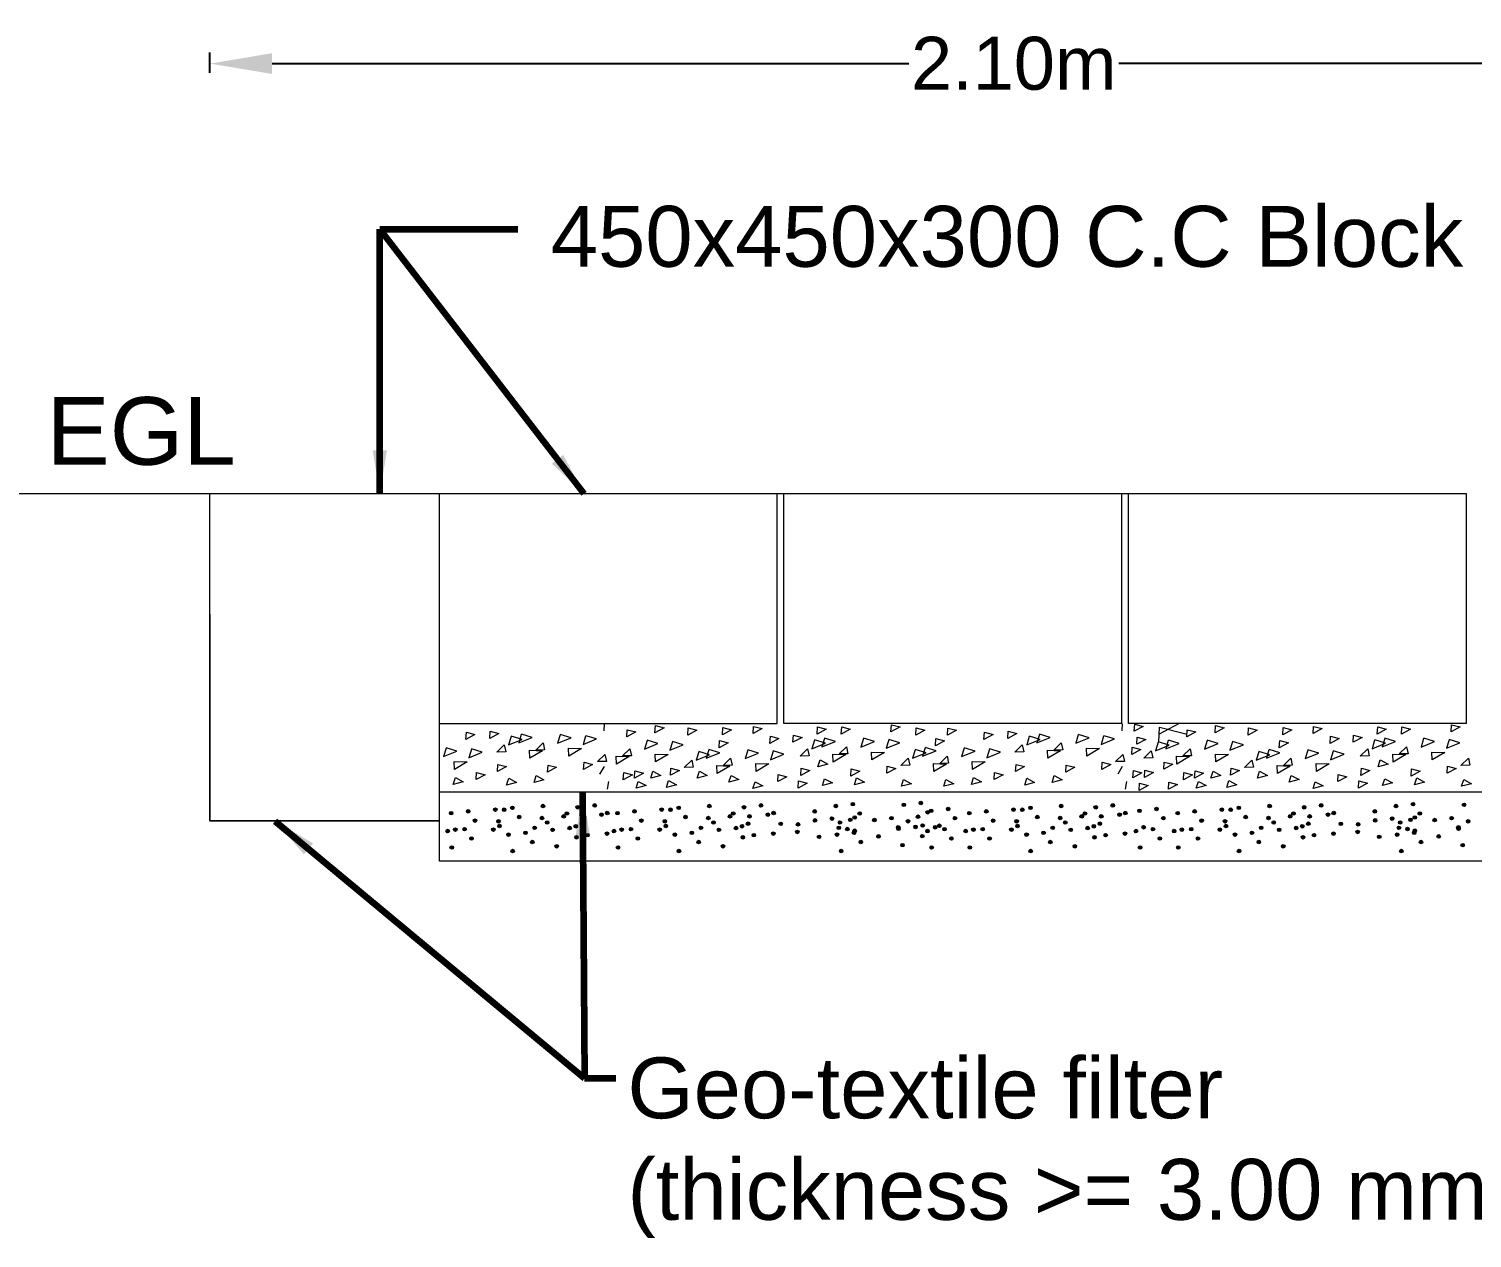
# Model space of a CAD drawing. Header units: inches. Extents: x -885 to 26362, y -28010 to 990.
# Drawn here: x 4383.55 to 4406.72, y -14508.24 to -14488.82 of the extents above; entities that cross this region are included whole.
import ezdxf

# ---------------------------------------------------------------- set-up
doc = ezdxf.new("R2010")
doc.units = ezdxf.units.IN
doc.header["$MEASUREMENT"] = 0
doc.header["$PDMODE"] = 3
doc.layers.add('LINE', color=7, linetype='Continuous')
doc.styles.get("Standard").update_dxf_attribs({"font": 'arial.ttf'})
doc.dimstyles.get("Standard").update_dxf_attribs({"dimtxt": 0.18, "dimasz": 0.18, "dimexe": 0.18, "dimexo": 0.0625, "dimgap": 0.09, "dimtad": 0, "dimtih": 1, "dimtoh": 1, "dimdec": 4, "dimzin": 0, "dimdsep": 46, "dimtxsty": 'Standard', "dimcen": 0.09, "dimadec": 0, "dimazin": 0, "dimtfac": 1, "dimtdec": 4, "dimtofl": 0, "dimtmove": 0, "dimatfit": 3, "dimfxl": 1, "dimtolj": 1, "dimtzin": 0, "dimarcsym": 0})

# ---------------------------------------------------------------- blocks, each defined once
blk = doc.blocks.new('*D19')
at = {"color": 0, "lineweight": -2, "ltscale": 0.5, "transparency": 16777216}
for p, q in [((4386.453, -14489.532), (4386.453, -14489.202)), ((4412.266, -14489.532), (4412.266, -14489.202)), ((4387.453, -14489.382), (4397.675, -14489.382)), ((4411.266, -14489.382), (4401.044, -14489.382))]:
    blk.add_line(p, q, dxfattribs=at)
at = {"color": 0, "linetype": 'Continuous', "ltscale": 0.5, "transparency": 16777216}
for points in [[(4387.453, -14489.215), (4387.453, -14489.548), (4386.453, -14489.382)], [(4411.266, -14489.215), (4411.266, -14489.548), (4412.266, -14489.382)]]:
    blk.add_solid(points, dxfattribs=at)
at = {"layer": 'Defpoints', "color": 0, "linetype": 'Continuous', "ltscale": 0.5, "transparency": 16777216}
for p in [(4412.266, -14489.382), (4386.453, -14496.289), (4412.266, -14496.289)]:
    blk.add_point(p, dxfattribs=at)
at = {"color": 0, "linetype": 'Continuous', "lineweight": 20, "ltscale": 0.5, "transparency": 16777216, "insert": (4399.359, -14489.382), "char_height": 0.85, "attachment_point": 5}
blk.add_mtext('\\A1;2.10m', dxfattribs=at)

msp = doc.modelspace()

# ---------------------------------------------------------------- hatches: boundary and pattern name
at = {"layer": 'LINE', "lineweight": 20, "ltscale": 0.5}
for points in [[(4390.356193, -14501.417605, -1), (4390.299276, -14501.417605, -1)], [(4390.629131, -14501.387842, -1), (4390.572214, -14501.387842, -1)], [(4391.064757, -14501.360255, -1), (4391.00784, -14501.360255, -1)], [(4391.204419, -14501.351467, -1), (4391.151595, -14501.372659, -1)], [(4391.337694, -14501.330493, -1), (4391.280777, -14501.330493, -1)], [(4391.830772, -14501.302906, -1), (4391.773855, -14501.302906, -1)], [(4392.213449, -14501.421453, -1), (4392.156532, -14501.421453, -1)], [(4392.386133, -14501.322023, -1), (4392.329216, -14501.322023, -1)], [(4392.65907, -14501.29226, -1), (4392.602154, -14501.29226, -1)], [(4392.76881, -14501.44057, -1), (4392.711893, -14501.44057, -1)], [(4392.861042, -14501.415159, -1), (4392.804125, -14501.415159, -1)], [(4393.026305, -14501.417605, -1), (4392.969388, -14501.417605, -1)], [(4393.299243, -14501.387842, -1), (4393.242326, -14501.387842, -1)], [(4393.734868, -14501.360255, -1), (4393.677951, -14501.360255, -1)], [(4393.874531, -14501.351467, -1), (4393.821706, -14501.372659, -1)], [(4394.007806, -14501.330493, -1), (4393.950889, -14501.330493, -1)], [(4394.500884, -14501.302906, -1), (4394.443967, -14501.302906, -1)], [(4394.883561, -14501.421453, -1), (4394.826644, -14501.421453, -1)], [(4395.056245, -14501.322023, -1), (4394.999328, -14501.322023, -1)], [(4395.329182, -14501.29226, -1), (4395.272265, -14501.29226, -1)], [(4395.438922, -14501.44057, -1), (4395.382005, -14501.44057, -1)], [(4395.531153, -14501.415159, -1), (4395.474237, -14501.415159, -1)], [(4396.190938, -14501.38882, -1), (4396.134021, -14501.38882, -1)], [(4396.530825, -14501.302906, -1), (4396.473908, -14501.302906, -1)], [(4396.803762, -14501.273143, -1), (4396.746845, -14501.273143, -1)], [(4396.913502, -14501.421453, -1), (4396.856585, -14501.421453, -1)], [(4397.622396, -14501.283789, -1), (4397.565479, -14501.283789, -1)], [(4397.895333, -14501.254027, -1), (4397.838416, -14501.254027, -1)], [(4398.005073, -14501.402337, -1), (4397.948156, -14501.402337, -1)], [(4398.06069, -14501.379372, -1), (4398.003773, -14501.379372, -1)], [(4398.333627, -14501.349609, -1), (4398.27671, -14501.349609, -1)], [(4398.673502, -14501.417605, -1), (4398.616585, -14501.417605, -1)], [(4398.946439, -14501.387842, -1), (4398.889522, -14501.387842, -1)], [(4399.382065, -14501.360255, -1), (4399.325148, -14501.360255, -1)], [(4399.521728, -14501.351467, -1), (4399.468903, -14501.372659, -1)], [(4399.655002, -14501.330493, -1), (4399.598086, -14501.330493, -1)], [(4400.148081, -14501.302906, -1), (4400.091164, -14501.302906, -1)], [(4400.530758, -14501.421453, -1), (4400.473841, -14501.421453, -1)], [(4400.703441, -14501.322023, -1), (4400.646524, -14501.322023, -1)], [(4400.976379, -14501.29226, -1), (4400.919462, -14501.29226, -1)], [(4401.086118, -14501.44057, -1), (4401.029201, -14501.44057, -1)], [(4401.17835, -14501.415159, -1), (4401.121433, -14501.415159, -1)], [(4401.406713, -14501.379372, -1), (4401.349796, -14501.379372, -1)], [(4401.679651, -14501.349609, -1), (4401.622734, -14501.349609, -1)], [(4402.019525, -14501.417605, -1), (4401.962608, -14501.417605, -1)], [(4402.292463, -14501.387842, -1), (4402.235546, -14501.387842, -1)], [(4402.728088, -14501.360255, -1), (4402.671172, -14501.360255, -1)], [(4402.867751, -14501.351467, -1), (4402.814926, -14501.372659, -1)], [(4403.001026, -14501.330493, -1), (4402.944109, -14501.330493, -1)], [(4403.494104, -14501.302906, -1), (4403.437187, -14501.302906, -1)], [(4403.876781, -14501.421453, -1), (4403.819864, -14501.421453, -1)], [(4404.049465, -14501.322023, -1), (4403.992548, -14501.322023, -1)], [(4404.322402, -14501.29226, -1), (4404.265485, -14501.29226, -1)], [(4404.432142, -14501.44057, -1), (4404.375225, -14501.44057, -1)], [(4404.524374, -14501.415159, -1), (4404.467457, -14501.415159, -1)], [(4405.184159, -14501.38882, -1), (4405.127242, -14501.38882, -1)], [(4405.524045, -14501.302906, -1), (4405.467128, -14501.302906, -1)], [(4405.796983, -14501.273143, -1), (4405.740066, -14501.273143, -1)], [(4405.906722, -14501.421453, -1), (4405.849805, -14501.421453, -1)], [(4406.615616, -14501.283789, -1), (4406.558699, -14501.283789, -1)], [(4390.422163, -14501.681046, -1), (4390.365246, -14501.681046, -1)], [(4390.57168, -14501.674589, -1), (4390.514763, -14501.674589, -1)], [(4390.73887, -14501.536152, -1), (4390.681953, -14501.536152, -1)], [(4391.030328, -14501.670057, -1), (4390.977503, -14501.691248, -1)], [(4391.115061, -14501.5477, -1), (4391.058144, -14501.5477, -1)], [(4391.130726, -14501.623697, -1), (4391.073809, -14501.623697, -1)], [(4391.447434, -14501.478803, -1), (4391.390517, -14501.478803, -1)], [(4391.695664, -14501.653078, -1), (4391.638747, -14501.653078, -1)], [(4391.814428, -14501.495007, -1), (4391.757511, -14501.495007, -1)], [(4391.896742, -14501.566347, -1), (4391.839825, -14501.566347, -1)], [(4391.983975, -14501.685235, -1), (4391.927058, -14501.685235, -1)], [(4392.161675, -14501.467852, -1), (4392.104758, -14501.467852, -1)], [(4392.256913, -14501.655473, -1), (4392.199996, -14501.655473, -1)], [(4392.355449, -14501.626739, -1), (4392.298532, -14501.626739, -1)], [(4392.452102, -14501.585464, -1), (4392.395185, -14501.585464, -1)], [(4392.474212, -14501.468668, -1), (4392.417296, -14501.468668, -1)], [(4393.092274, -14501.681046, -1), (4393.035358, -14501.681046, -1)], [(4393.241791, -14501.674589, -1), (4393.184874, -14501.674589, -1)], [(4393.408982, -14501.536152, -1), (4393.352065, -14501.536152, -1)], [(4393.70044, -14501.670057, -1), (4393.647615, -14501.691248, -1)], [(4393.785173, -14501.5477, -1), (4393.728256, -14501.5477, -1)], [(4393.800838, -14501.623697, -1), (4393.743921, -14501.623697, -1)], [(4394.117545, -14501.478803, -1), (4394.060628, -14501.478803, -1)], [(4394.365776, -14501.653078, -1), (4394.308859, -14501.653078, -1)], [(4394.484539, -14501.495007, -1), (4394.427622, -14501.495007, -1)], [(4394.566853, -14501.566347, -1), (4394.509937, -14501.566347, -1)], [(4394.654087, -14501.685235, -1), (4394.59717, -14501.685235, -1)], [(4394.831787, -14501.467852, -1), (4394.77487, -14501.467852, -1)], [(4394.927024, -14501.655473, -1), (4394.870107, -14501.655473, -1)], [(4395.025561, -14501.626739, -1), (4394.968644, -14501.626739, -1)], [(4395.122214, -14501.585464, -1), (4395.065297, -14501.585464, -1)], [(4395.144324, -14501.468668, -1), (4395.087407, -14501.468668, -1)], [(4395.645746, -14501.587215, -1), (4395.588829, -14501.587215, -1)], [(4395.922854, -14501.596161, -1), (4395.865937, -14501.596161, -1)], [(4396.195488, -14501.533194, -1), (4396.138571, -14501.533194, -1)], [(4396.468426, -14501.503431, -1), (4396.411509, -14501.503431, -1)], [(4396.578165, -14501.651741, -1), (4396.521248, -14501.651741, -1)], [(4396.596794, -14501.566347, -1), (4396.539877, -14501.566347, -1)], [(4396.714704, -14501.671658, -1), (4396.657787, -14501.671658, -1)], [(4396.763309, -14501.52334, -1), (4396.706392, -14501.52334, -1)], [(4396.833449, -14501.487241, -1), (4396.776532, -14501.487241, -1)], [(4397.150157, -14501.526764, -1), (4397.09324, -14501.526764, -1)], [(4397.423094, -14501.497002, -1), (4397.366177, -14501.497002, -1)], [(4397.532834, -14501.645312, -1), (4397.475917, -14501.645312, -1)], [(4397.536014, -14501.667009, -1), (4397.479097, -14501.667009, -1)], [(4397.688365, -14501.547231, -1), (4397.631448, -14501.547231, -1)], [(4397.808952, -14501.637247, -1), (4397.752035, -14501.637247, -1)], [(4397.849523, -14501.474071, -1), (4397.792606, -14501.474071, -1)], [(4397.924516, -14501.615549, -1), (4397.867599, -14501.615549, -1)], [(4398.126659, -14501.642813, -1), (4398.069742, -14501.642813, -1)], [(4398.192619, -14501.618973, -1), (4398.135702, -14501.618973, -1)], [(4398.276176, -14501.674589, -1), (4398.219259, -14501.674589, -1)], [(4398.443367, -14501.497919, -1), (4398.38645, -14501.497919, -1)], [(4398.739471, -14501.681046, -1), (4398.682554, -14501.681046, -1)], [(4398.888988, -14501.674589, -1), (4398.832071, -14501.674589, -1)], [(4399.056179, -14501.536152, -1), (4398.999262, -14501.536152, -1)], [(4399.347637, -14501.670057, -1), (4399.294812, -14501.691248, -1)], [(4399.432369, -14501.5477, -1), (4399.375452, -14501.5477, -1)], [(4399.448034, -14501.623697, -1), (4399.391117, -14501.623697, -1)], [(4399.764742, -14501.478803, -1), (4399.707825, -14501.478803, -1)], [(4400.012973, -14501.653078, -1), (4399.956056, -14501.653078, -1)], [(4400.131736, -14501.495007, -1), (4400.074819, -14501.495007, -1)], [(4400.21405, -14501.566347, -1), (4400.157133, -14501.566347, -1)], [(4400.301283, -14501.685235, -1), (4400.244366, -14501.685235, -1)], [(4400.478983, -14501.467852, -1), (4400.422067, -14501.467852, -1)], [(4400.574221, -14501.655473, -1), (4400.517304, -14501.655473, -1)], [(4400.672758, -14501.626739, -1), (4400.615841, -14501.626739, -1)], [(4400.769411, -14501.585464, -1), (4400.712494, -14501.585464, -1)], [(4400.791521, -14501.468668, -1), (4400.734604, -14501.468668, -1)], [(4401.472683, -14501.642813, -1), (4401.415766, -14501.642813, -1)], [(4401.6222, -14501.674589, -1), (4401.565283, -14501.674589, -1)], [(4401.78939, -14501.497919, -1), (4401.732473, -14501.497919, -1)], [(4402.085495, -14501.681046, -1), (4402.028578, -14501.681046, -1)], [(4402.235012, -14501.674589, -1), (4402.178095, -14501.674589, -1)], [(4402.402202, -14501.536152, -1), (4402.345285, -14501.536152, -1)], [(4402.69366, -14501.670057, -1), (4402.640835, -14501.691248, -1)], [(4402.778393, -14501.5477, -1), (4402.721476, -14501.5477, -1)], [(4402.794058, -14501.623697, -1), (4402.737141, -14501.623697, -1)], [(4403.110766, -14501.478803, -1), (4403.053849, -14501.478803, -1)], [(4403.358996, -14501.653078, -1), (4403.302079, -14501.653078, -1)], [(4403.477759, -14501.495007, -1), (4403.420842, -14501.495007, -1)], [(4403.560074, -14501.566347, -1), (4403.503157, -14501.566347, -1)], [(4403.647307, -14501.685235, -1), (4403.59039, -14501.685235, -1)], [(4403.825007, -14501.467852, -1), (4403.76809, -14501.467852, -1)], [(4403.920244, -14501.655473, -1), (4403.863328, -14501.655473, -1)], [(4404.018781, -14501.626739, -1), (4403.961864, -14501.626739, -1)], [(4404.115434, -14501.585464, -1), (4404.058517, -14501.585464, -1)], [(4404.137544, -14501.468668, -1), (4404.080627, -14501.468668, -1)], [(4404.638967, -14501.587215, -1), (4404.58205, -14501.587215, -1)], [(4404.916074, -14501.596161, -1), (4404.859157, -14501.596161, -1)], [(4405.188708, -14501.533194, -1), (4405.131791, -14501.533194, -1)], [(4405.461646, -14501.503431, -1), (4405.404729, -14501.503431, -1)], [(4405.571385, -14501.651741, -1), (4405.514468, -14501.651741, -1)], [(4405.590014, -14501.566347, -1), (4405.533098, -14501.566347, -1)], [(4405.707924, -14501.671658, -1), (4405.651007, -14501.671658, -1)], [(4405.75653, -14501.52334, -1), (4405.699613, -14501.52334, -1)], [(4405.826669, -14501.487241, -1), (4405.769752, -14501.487241, -1)], [(4406.143377, -14501.526764, -1), (4406.08646, -14501.526764, -1)], [(4406.416314, -14501.497002, -1), (4406.359398, -14501.497002, -1)], [(4406.526054, -14501.645312, -1), (4406.469137, -14501.645312, -1)], [(4406.529235, -14501.667009, -1), (4406.472318, -14501.667009, -1)], [(4406.681586, -14501.547231, -1), (4406.624669, -14501.547231, -1)], [(4390.298742, -14501.704352, -1), (4390.241825, -14501.704352, -1)], [(4390.681419, -14501.822899, -1), (4390.624502, -14501.822899, -1)], [(4391.275412, -14501.761701, -1), (4391.218495, -14501.761701, -1)], [(4391.548349, -14501.731939, -1), (4391.491432, -14501.731939, -1)], [(4391.658089, -14501.880249, -1), (4391.601172, -14501.880249, -1)], [(4392.366652, -14501.803783, -1), (4392.309735, -14501.803783, -1)], [(4392.544352, -14501.770817, -1), (4392.487435, -14501.770817, -1)], [(4392.856872, -14501.745286, -1), (4392.799955, -14501.745286, -1)], [(4392.968854, -14501.704352, -1), (4392.911937, -14501.704352, -1)], [(4393.351531, -14501.822899, -1), (4393.294614, -14501.822899, -1)], [(4393.945523, -14501.761701, -1), (4393.888606, -14501.761701, -1)], [(4394.218461, -14501.731939, -1), (4394.161544, -14501.731939, -1)], [(4394.3282, -14501.880249, -1), (4394.271284, -14501.880249, -1)], [(4395.036764, -14501.803783, -1), (4394.979847, -14501.803783, -1)], [(4395.214464, -14501.770817, -1), (4395.157547, -14501.770817, -1)], [(4395.526983, -14501.745286, -1), (4395.470066, -14501.745286, -1)], [(4395.913831, -14501.718124, -1), (4395.856914, -14501.718124, -1)], [(4396.261458, -14501.796635, -1), (4396.204541, -14501.796635, -1)], [(4396.549975, -14501.761701, -1), (4396.493058, -14501.761701, -1)], [(4396.822912, -14501.731939, -1), (4396.765995, -14501.731939, -1)], [(4396.833467, -14501.698004, -1), (4396.77655, -14501.698004, -1)], [(4396.932652, -14501.880249, -1), (4396.875735, -14501.880249, -1)], [(4397.216126, -14501.790205, -1), (4397.159209, -14501.790205, -1)], [(4397.918691, -14501.785557, -1), (4397.861775, -14501.785557, -1)], [(4398.003238, -14501.704352, -1), (4397.946322, -14501.704352, -1)], [(4398.385916, -14501.822899, -1), (4398.328999, -14501.822899, -1)], [(4398.61605, -14501.704352, -1), (4398.559133, -14501.704352, -1)], [(4398.998727, -14501.822899, -1), (4398.94181, -14501.822899, -1)], [(4399.59272, -14501.761701, -1), (4399.535803, -14501.761701, -1)], [(4399.865658, -14501.731939, -1), (4399.808741, -14501.731939, -1)], [(4399.975397, -14501.880249, -1), (4399.91848, -14501.880249, -1)], [(4400.68396, -14501.803783, -1), (4400.627043, -14501.803783, -1)], [(4400.861661, -14501.770817, -1), (4400.804744, -14501.770817, -1)], [(4401.17418, -14501.745286, -1), (4401.117263, -14501.745286, -1)], [(4401.349262, -14501.704352, -1), (4401.292345, -14501.704352, -1)], [(4401.731939, -14501.822899, -1), (4401.675022, -14501.822899, -1)], [(4401.962074, -14501.704352, -1), (4401.905157, -14501.704352, -1)], [(4402.344751, -14501.822899, -1), (4402.287834, -14501.822899, -1)], [(4402.938744, -14501.761701, -1), (4402.881827, -14501.761701, -1)], [(4403.211681, -14501.731939, -1), (4403.154764, -14501.731939, -1)], [(4403.321421, -14501.880249, -1), (4403.264504, -14501.880249, -1)], [(4404.029984, -14501.803783, -1), (4403.973067, -14501.803783, -1)], [(4404.207684, -14501.770817, -1), (4404.150767, -14501.770817, -1)], [(4404.520203, -14501.745286, -1), (4404.463287, -14501.745286, -1)], [(4404.907051, -14501.718124, -1), (4404.850134, -14501.718124, -1)], [(4405.254678, -14501.796635, -1), (4405.197761, -14501.796635, -1)], [(4405.543195, -14501.761701, -1), (4405.486278, -14501.761701, -1)], [(4405.816133, -14501.731939, -1), (4405.759216, -14501.731939, -1)], [(4405.826687, -14501.698004, -1), (4405.76977, -14501.698004, -1)], [(4405.925872, -14501.880249, -1), (4405.868955, -14501.880249, -1)], [(4406.209346, -14501.790205, -1), (4406.152429, -14501.790205, -1)], [(4390.364712, -14501.967793, -1), (4390.307795, -14501.967793, -1)], [(4391.341381, -14502.025143, -1), (4391.284464, -14502.025143, -1)], [(4392.049944, -14501.948677, -1), (4391.993028, -14501.948677, -1)], [(4393.034823, -14501.967793, -1), (4392.977906, -14501.967793, -1)], [(4394.011493, -14502.025143, -1), (4393.954576, -14502.025143, -1)], [(4394.720056, -14501.948677, -1), (4394.663139, -14501.948677, -1)], [(4396.615944, -14502.025143, -1), (4396.559027, -14502.025143, -1)], [(4397.601984, -14501.930451, -1), (4397.545067, -14501.930451, -1)], [(4398.069208, -14501.967793, -1), (4398.012291, -14501.967793, -1)], [(4398.68202, -14501.967793, -1), (4398.625103, -14501.967793, -1)], [(4399.65869, -14502.025143, -1), (4399.601773, -14502.025143, -1)], [(4400.367253, -14501.948677, -1), (4400.310336, -14501.948677, -1)], [(4401.415232, -14501.967793, -1), (4401.358315, -14501.967793, -1)], [(4402.028043, -14501.967793, -1), (4401.971126, -14501.967793, -1)], [(4403.004713, -14502.025143, -1), (4402.947796, -14502.025143, -1)], [(4403.713276, -14501.948677, -1), (4403.656359, -14501.948677, -1)], [(4405.609165, -14502.025143, -1), (4405.552248, -14502.025143, -1)], [(4406.595204, -14501.930451, -1), (4406.538287, -14501.930451, -1)]]:
    msp.add_hatch(color=7, dxfattribs=at).paths.add_polyline_path(points)

# ---------------------------------------------------------------- linework, layer by layer
at = {"layer": 'LINE', "color": 7, "lineweight": 20, "ltscale": 0.5}
for p, q in [((4406.624627, -14496.289181), (4372.745789, -14496.289181)), ((4386.452992, -14501.541854), (4386.452992, -14496.289181)), ((4390.138193, -14502.187129), (4390.138193, -14496.289181)), ((4395.560891, -14499.974381), (4395.560891, -14496.289181)), ((4395.670061, -14499.974381), (4395.670061, -14496.289181)), ((4401.092759, -14499.974381), (4401.092759, -14496.289181)), ((4401.201929, -14499.974381), (4401.201929, -14496.289181)), ((4406.624627, -14499.974381), (4406.624627, -14496.289181)), ((4386.452, -14498.222733), (4386.452, -14501.542889)), ((4395.560891, -14499.980221), (4390.138193, -14499.980221)), ((4392.781838, -14500.097131), (4392.788773, -14499.981792)), ((4393.59834, -14500.126324), (4393.605275, -14500.010985)), ((4393.605275, -14500.010985), (4393.743752, -14500.046957)), ((4395.172487, -14500.138238), (4395.179422, -14500.022899)), ((4395.179422, -14500.022899), (4395.317899, -14500.05887)), ((4401.092759, -14499.974381), (4395.670061, -14499.974381)), ((4396.201072, -14500.147514), (4396.208008, -14500.032175)), ((4396.208008, -14500.032175), (4396.346484, -14500.068147)), ((4396.589093, -14500.147514), (4396.596028, -14500.032175)), ((4396.596028, -14500.032175), (4396.734505, -14500.068147)), ((4397.387262, -14500.111561), (4397.394197, -14499.996222)), ((4397.532673, -14500.032193), (4397.387262, -14500.111561)), ((4397.394197, -14499.996222), (4397.532673, -14500.032193)), ((4401.099147, -14500.097131), (4401.106082, -14499.981792)), ((4406.624627, -14499.974381), (4401.201929, -14499.974381)), ((4401.293157, -14500.102467), (4401.300092, -14499.987127)), ((4401.438569, -14500.023099), (4401.293157, -14500.102467)), ((4401.300092, -14499.987127), (4401.438569, -14500.023099)), ((4401.685622, -14500.27548), (4401.700091, -14500.034843)), ((4402.015244, -14499.974381), (4401.693156, -14500.150182)), ((4401.700091, -14500.034843), (4402.14048, -14500.149241)), ((4402.59156, -14500.126324), (4402.598495, -14500.010985)), ((4402.598495, -14500.010985), (4402.736972, -14500.046957)), ((4404.165707, -14500.138238), (4404.172642, -14500.022899)), ((4404.172642, -14500.022899), (4404.311119, -14500.05887)), ((4405.194293, -14500.147514), (4405.201228, -14500.032175)), ((4405.201228, -14500.032175), (4405.339704, -14500.068147)), ((4405.582313, -14500.147514), (4405.589248, -14500.032175)), ((4405.589248, -14500.032175), (4405.727725, -14500.068147)), ((4406.380482, -14500.111561), (4406.387417, -14499.996222)), ((4406.525894, -14500.032193), (4406.380482, -14500.111561)), ((4406.387417, -14499.996222), (4406.525894, -14500.032193)), ((4390.563407, -14500.233729), (4390.570342, -14500.11839)), ((4390.708819, -14500.154362), (4390.563407, -14500.233729)), ((4390.570342, -14500.11839), (4390.708819, -14500.154362)), ((4390.945882, -14500.21687), (4390.952817, -14500.10153)), ((4391.091294, -14500.137502), (4390.945882, -14500.21687)), ((4390.952817, -14500.10153), (4391.091294, -14500.137502)), ((4391.291122, -14500.184219), (4391.249673, -14500.319739)), ((4391.249673, -14500.319739), (4391.466238, -14500.232184)), ((4391.466238, -14500.232184), (4391.292687, -14500.179103)), ((4391.452941, -14500.154291), (4391.411492, -14500.289811)), ((4391.411492, -14500.289811), (4391.628057, -14500.202256)), ((4391.628057, -14500.202256), (4391.454506, -14500.149175)), ((4392.077638, -14500.157915), (4392.036189, -14500.293436)), ((4392.036189, -14500.293436), (4392.252754, -14500.205881)), ((4392.252754, -14500.205881), (4392.079203, -14500.1528)), ((4392.484739, -14500.177825), (4392.443289, -14500.313345)), ((4392.443289, -14500.313345), (4392.659855, -14500.22579)), ((4392.659855, -14500.22579), (4392.486303, -14500.172709)), ((4393.144693, -14500.191925), (4393.151628, -14500.076586)), ((4393.290105, -14500.112558), (4393.144693, -14500.191925)), ((4393.151628, -14500.076586), (4393.290105, -14500.112558)), ((4393.471013, -14500.252353), (4393.429563, -14500.387874)), ((4393.646129, -14500.300319), (4393.472577, -14500.247238)), ((4393.743752, -14500.046957), (4393.59834, -14500.126324)), ((4394.126691, -14500.162126), (4394.133626, -14500.046787)), ((4394.272103, -14500.082758), (4394.126691, -14500.162126)), ((4394.133626, -14500.046787), (4394.272103, -14500.082758)), ((4394.628302, -14500.367867), (4394.635237, -14500.252527)), ((4394.635237, -14500.252527), (4394.773713, -14500.288499)), ((4394.682969, -14500.159125), (4394.689905, -14500.043786)), ((4394.828381, -14500.079757), (4394.682969, -14500.159125)), ((4394.689905, -14500.043786), (4394.828381, -14500.079757)), ((4395.317899, -14500.05887), (4395.172487, -14500.138238)), ((4395.444133, -14500.296269), (4395.451068, -14500.180929)), ((4395.589545, -14500.216901), (4395.444133, -14500.296269)), ((4395.451068, -14500.180929), (4395.589545, -14500.216901)), ((4395.814295, -14500.278962), (4395.82123, -14500.163622)), ((4395.959707, -14500.199594), (4395.814295, -14500.278962)), ((4395.82123, -14500.163622), (4395.959707, -14500.199594)), ((4396.159535, -14500.246311), (4396.118085, -14500.381831)), ((4396.334651, -14500.294276), (4396.161099, -14500.241195)), ((4396.346484, -14500.068147), (4396.201072, -14500.147514)), ((4396.321354, -14500.216383), (4396.279904, -14500.351903)), ((4396.279904, -14500.351903), (4396.496469, -14500.264348)), ((4396.496469, -14500.264348), (4396.322918, -14500.211267)), ((4396.734505, -14500.068147), (4396.589093, -14500.147514)), ((4396.946051, -14500.220007), (4396.904601, -14500.355528)), ((4397.121166, -14500.267973), (4396.947615, -14500.214892)), ((4397.353151, -14500.239916), (4397.311702, -14500.375437)), ((4397.528267, -14500.287882), (4397.354716, -14500.234801)), ((4397.784234, -14500.162247), (4397.791169, -14500.046908)), ((4397.929646, -14500.08288), (4397.784234, -14500.162247)), ((4397.791169, -14500.046908), (4397.929646, -14500.08288)), ((4398.103339, -14500.335521), (4398.110275, -14500.220182)), ((4398.248751, -14500.256153), (4398.103339, -14500.335521)), ((4398.110275, -14500.220182), (4398.248751, -14500.256153)), ((4398.292664, -14500.165158), (4398.299599, -14500.049818)), ((4398.438076, -14500.08579), (4398.292664, -14500.165158)), ((4398.299599, -14500.049818), (4398.438076, -14500.08579)), ((4398.880715, -14500.233729), (4398.887651, -14500.11839)), ((4399.026127, -14500.154362), (4398.880715, -14500.233729)), ((4398.887651, -14500.11839), (4399.026127, -14500.154362)), ((4399.26319, -14500.21687), (4399.270126, -14500.10153)), ((4399.408602, -14500.137502), (4399.26319, -14500.21687)), ((4399.270126, -14500.10153), (4399.408602, -14500.137502)), ((4399.60843, -14500.184219), (4399.566981, -14500.319739)), ((4399.566981, -14500.319739), (4399.783546, -14500.232184)), ((4399.783546, -14500.232184), (4399.609995, -14500.179103)), ((4399.770249, -14500.154291), (4399.7288, -14500.289811)), ((4399.7288, -14500.289811), (4399.945365, -14500.202256)), ((4399.945365, -14500.202256), (4399.771814, -14500.149175)), ((4400.394946, -14500.157915), (4400.353497, -14500.293436)), ((4400.353497, -14500.293436), (4400.570062, -14500.205881)), ((4400.570062, -14500.205881), (4400.396511, -14500.1528)), ((4400.802047, -14500.177825), (4400.760598, -14500.313345)), ((4400.760598, -14500.313345), (4400.977163, -14500.22579)), ((4400.977163, -14500.22579), (4400.803612, -14500.172709)), ((4401.332477, -14500.311307), (4401.339412, -14500.195968)), ((4401.477889, -14500.23194), (4401.332477, -14500.311307)), ((4401.339412, -14500.195968), (4401.477889, -14500.23194)), ((4401.839536, -14500.248728), (4401.798087, -14500.384249)), ((4402.014652, -14500.296694), (4401.841101, -14500.243613)), ((4402.137914, -14500.191925), (4402.144849, -14500.076586)), ((4402.283325, -14500.112558), (4402.137914, -14500.191925)), ((4402.144849, -14500.076586), (4402.283325, -14500.112558)), ((4402.464233, -14500.252353), (4402.422784, -14500.387874)), ((4402.639349, -14500.300319), (4402.465798, -14500.247238)), ((4402.736972, -14500.046957), (4402.59156, -14500.126324)), ((4403.119911, -14500.162126), (4403.126846, -14500.046787)), ((4403.265323, -14500.082758), (4403.119911, -14500.162126)), ((4403.126846, -14500.046787), (4403.265323, -14500.082758)), ((4403.621522, -14500.367867), (4403.628457, -14500.252527)), ((4403.628457, -14500.252527), (4403.766934, -14500.288499)), ((4403.67619, -14500.159125), (4403.683125, -14500.043786)), ((4403.821601, -14500.079757), (4403.67619, -14500.159125)), ((4403.683125, -14500.043786), (4403.821601, -14500.079757)), ((4404.311119, -14500.05887), (4404.165707, -14500.138238)), ((4404.437353, -14500.296269), (4404.444288, -14500.180929)), ((4404.582765, -14500.216901), (4404.437353, -14500.296269)), ((4404.444288, -14500.180929), (4404.582765, -14500.216901)), ((4404.807515, -14500.278962), (4404.81445, -14500.163622)), ((4404.952927, -14500.199594), (4404.807515, -14500.278962)), ((4404.81445, -14500.163622), (4404.952927, -14500.199594)), ((4405.152755, -14500.246311), (4405.111306, -14500.381831)), ((4405.327871, -14500.294276), (4405.15432, -14500.241195)), ((4405.339704, -14500.068147), (4405.194293, -14500.147514)), ((4405.314574, -14500.216383), (4405.273124, -14500.351903)), ((4405.273124, -14500.351903), (4405.48969, -14500.264348)), ((4405.48969, -14500.264348), (4405.316139, -14500.211267)), ((4405.727725, -14500.068147), (4405.582313, -14500.147514)), ((4405.939271, -14500.220007), (4405.897822, -14500.355528)), ((4406.114387, -14500.267973), (4405.940836, -14500.214892)), ((4406.346372, -14500.239916), (4406.304922, -14500.375437)), ((4406.521487, -14500.287882), (4406.347936, -14500.234801)), ((4390.244867, -14500.371251), (4390.203417, -14500.506771)), ((4390.203417, -14500.506771), (4390.419983, -14500.419216)), ((4390.419983, -14500.419216), (4390.246431, -14500.366135)), ((4390.651968, -14500.39116), (4390.610518, -14500.52668)), ((4390.610518, -14500.52668), (4390.827083, -14500.439125)), ((4390.827083, -14500.439125), (4390.653532, -14500.386044)), ((4391.060075, -14500.437064), (4391.1788, -14500.32153)), ((4391.203124, -14500.434489), (4391.060075, -14500.437064)), ((4391.1788, -14500.32153), (4391.203124, -14500.434489)), ((4391.589396, -14500.533303), (4391.58402, -14500.406563)), ((4391.58402, -14500.406563), (4391.792566, -14500.414341)), ((4391.792566, -14500.414341), (4391.589396, -14500.533303)), ((4391.684772, -14500.403652), (4391.803497, -14500.288118)), ((4391.827821, -14500.401077), (4391.684772, -14500.403652)), ((4391.803497, -14500.288118), (4391.827821, -14500.401077)), ((4392.208717, -14500.373151), (4392.417263, -14500.380929)), ((4392.214093, -14500.49989), (4392.208717, -14500.373151)), ((4392.417263, -14500.380929), (4392.214093, -14500.49989)), ((4392.676199, -14500.588307), (4392.794924, -14500.472773)), ((4392.794924, -14500.472773), (4392.819248, -14500.585732)), ((4393.078146, -14500.49809), (4393.196872, -14500.382556)), ((4393.221196, -14500.495514), (4393.078146, -14500.49809)), ((4393.196872, -14500.382556), (4393.221196, -14500.495514)), ((4393.429563, -14500.387874), (4393.646129, -14500.300319)), ((4393.602092, -14500.467589), (4393.810638, -14500.475367)), ((4393.607468, -14500.594328), (4393.602092, -14500.467589)), ((4393.810638, -14500.475367), (4393.607468, -14500.594328)), ((4393.878114, -14500.272262), (4393.836664, -14500.407783)), ((4393.836664, -14500.407783), (4394.053229, -14500.320228)), ((4394.053229, -14500.320228), (4393.879678, -14500.267147)), ((4394.300621, -14500.429899), (4394.259172, -14500.56542)), ((4394.259172, -14500.56542), (4394.475737, -14500.477865)), ((4394.475737, -14500.477865), (4394.302186, -14500.424784)), ((4394.46244, -14500.399971), (4394.420991, -14500.535492)), ((4394.420991, -14500.535492), (4394.637556, -14500.447937)), ((4394.637556, -14500.447937), (4394.464005, -14500.394856)), ((4394.773713, -14500.288499), (4394.628302, -14500.367867)), ((4395.087137, -14500.403596), (4395.045688, -14500.539117)), ((4395.045688, -14500.539117), (4395.262253, -14500.451562)), ((4395.262253, -14500.451562), (4395.088702, -14500.398481)), ((4395.494238, -14500.423505), (4395.452789, -14500.559026)), ((4395.452789, -14500.559026), (4395.669354, -14500.471471)), ((4395.669354, -14500.471471), (4395.495803, -14500.41839)), ((4395.928487, -14500.499156), (4396.047213, -14500.383622)), ((4396.071536, -14500.496581), (4395.928487, -14500.499156)), ((4396.047213, -14500.383622), (4396.071536, -14500.496581)), ((4396.118085, -14500.381831), (4396.334651, -14500.294276)), ((4396.457808, -14500.595395), (4396.452432, -14500.468655)), ((4396.452432, -14500.468655), (4396.660979, -14500.476433)), ((4396.660979, -14500.476433), (4396.457808, -14500.595395)), ((4396.553184, -14500.465744), (4396.67191, -14500.35021)), ((4396.696233, -14500.463169), (4396.553184, -14500.465744)), ((4396.67191, -14500.35021), (4396.696233, -14500.463169)), ((4396.904601, -14500.355528), (4397.121166, -14500.267973)), ((4397.07713, -14500.435243), (4397.285676, -14500.443021)), ((4397.082505, -14500.561982), (4397.07713, -14500.435243)), ((4397.285676, -14500.443021), (4397.082505, -14500.561982)), ((4397.311702, -14500.375437), (4397.528267, -14500.287882)), ((4397.775659, -14500.397554), (4397.73421, -14500.533074)), ((4397.73421, -14500.533074), (4397.950775, -14500.445519)), ((4397.950775, -14500.445519), (4397.777224, -14500.392438)), ((4397.937478, -14500.367626), (4397.896029, -14500.503146)), ((4397.896029, -14500.503146), (4398.112594, -14500.415591)), ((4398.112594, -14500.415591), (4397.939043, -14500.36251)), ((4398.562175, -14500.371251), (4398.520726, -14500.506771)), ((4398.520726, -14500.506771), (4398.737291, -14500.419216)), ((4398.737291, -14500.419216), (4398.56374, -14500.366135)), ((4398.969276, -14500.39116), (4398.927826, -14500.52668)), ((4398.927826, -14500.52668), (4399.144392, -14500.439125)), ((4399.144392, -14500.439125), (4398.970841, -14500.386044)), ((4399.377383, -14500.437064), (4399.496108, -14500.32153)), ((4399.520432, -14500.434489), (4399.377383, -14500.437064)), ((4399.496108, -14500.32153), (4399.520432, -14500.434489)), ((4399.906704, -14500.533303), (4399.901328, -14500.406563)), ((4399.901328, -14500.406563), (4400.109874, -14500.414341)), ((4400.109874, -14500.414341), (4399.906704, -14500.533303)), ((4400.00208, -14500.403652), (4400.120805, -14500.288118)), ((4400.145129, -14500.401077), (4400.00208, -14500.403652)), ((4400.120805, -14500.288118), (4400.145129, -14500.401077)), ((4400.526025, -14500.373151), (4400.734571, -14500.380929)), ((4400.531401, -14500.49989), (4400.526025, -14500.373151)), ((4400.734571, -14500.380929), (4400.531401, -14500.49989)), ((4400.993507, -14500.588307), (4401.112233, -14500.472773)), ((4401.112233, -14500.472773), (4401.136556, -14500.585732)), ((4401.254134, -14500.473246), (4401.26107, -14500.357906)), ((4401.399546, -14500.393878), (4401.254134, -14500.473246)), ((4401.26107, -14500.357906), (4401.399546, -14500.393878)), ((4401.44667, -14500.531502), (4401.565395, -14500.415968)), ((4401.565395, -14500.415968), (4401.589719, -14500.528927)), ((4401.677717, -14500.278656), (4401.636268, -14500.414177)), ((4401.636268, -14500.414177), (4401.852833, -14500.326622)), ((4401.852833, -14500.326622), (4401.679282, -14500.273541)), ((4401.798087, -14500.384249), (4402.014652, -14500.296694)), ((4402.071367, -14500.49809), (4402.190092, -14500.382556)), ((4402.214416, -14500.495514), (4402.071367, -14500.49809)), ((4402.190092, -14500.382556), (4402.214416, -14500.495514)), ((4402.422784, -14500.387874), (4402.639349, -14500.300319)), ((4402.595312, -14500.467589), (4402.803858, -14500.475367)), ((4402.600688, -14500.594328), (4402.595312, -14500.467589)), ((4402.803858, -14500.475367), (4402.600688, -14500.594328)), ((4402.871334, -14500.272262), (4402.829884, -14500.407783)), ((4402.829884, -14500.407783), (4403.04645, -14500.320228)), ((4403.04645, -14500.320228), (4402.872898, -14500.267147)), ((4403.293842, -14500.429899), (4403.252392, -14500.56542)), ((4403.252392, -14500.56542), (4403.468957, -14500.477865)), ((4403.468957, -14500.477865), (4403.295406, -14500.424784)), ((4403.45566, -14500.399971), (4403.414211, -14500.535492)), ((4403.414211, -14500.535492), (4403.630776, -14500.447937)), ((4403.630776, -14500.447937), (4403.457225, -14500.394856)), ((4403.766934, -14500.288499), (4403.621522, -14500.367867)), ((4404.080358, -14500.403596), (4404.038908, -14500.539117)), ((4404.038908, -14500.539117), (4404.255473, -14500.451562)), ((4404.255473, -14500.451562), (4404.081922, -14500.398481)), ((4404.487458, -14500.423505), (4404.446009, -14500.559026)), ((4404.446009, -14500.559026), (4404.662574, -14500.471471)), ((4404.662574, -14500.471471), (4404.489023, -14500.41839)), ((4404.921707, -14500.499156), (4405.040433, -14500.383622)), ((4405.064757, -14500.496581), (4404.921707, -14500.499156)), ((4405.040433, -14500.383622), (4405.064757, -14500.496581)), ((4405.111306, -14500.381831), (4405.327871, -14500.294276)), ((4405.451029, -14500.595395), (4405.445653, -14500.468655)), ((4405.445653, -14500.468655), (4405.654199, -14500.476433)), ((4405.654199, -14500.476433), (4405.451029, -14500.595395)), ((4405.546405, -14500.465744), (4405.66513, -14500.35021)), ((4405.689454, -14500.463169), (4405.546405, -14500.465744)), ((4405.66513, -14500.35021), (4405.689454, -14500.463169)), ((4405.897822, -14500.355528), (4406.114387, -14500.267973)), ((4406.07035, -14500.435243), (4406.278896, -14500.443021)), ((4406.075726, -14500.561982), (4406.07035, -14500.435243)), ((4406.278896, -14500.443021), (4406.075726, -14500.561982)), ((4406.304922, -14500.375437), (4406.521487, -14500.287882)), ((4390.375946, -14500.586486), (4390.584492, -14500.594264)), ((4390.381322, -14500.713225), (4390.375946, -14500.586486)), ((4390.584492, -14500.594264), (4390.381322, -14500.713225)), ((4391.070533, -14500.748526), (4391.077468, -14500.633187)), ((4391.215945, -14500.669158), (4391.070533, -14500.748526)), ((4391.077468, -14500.633187), (4391.215945, -14500.669158)), ((4391.875098, -14500.759838), (4391.882033, -14500.644499)), ((4392.02051, -14500.68047), (4391.875098, -14500.759838)), ((4391.882033, -14500.644499), (4392.02051, -14500.68047)), ((4392.453025, -14500.71459), (4392.45996, -14500.599251)), ((4392.598436, -14500.635223), (4392.453025, -14500.71459)), ((4392.45996, -14500.599251), (4392.598436, -14500.635223)), ((4392.819248, -14500.585732), (4392.676199, -14500.588307)), ((4392.783436, -14500.667359), (4392.710748, -14500.789015)), ((4392.98277, -14500.62774), (4392.977395, -14500.501001)), ((4392.977395, -14500.501001), (4393.185941, -14500.508779)), ((4393.185941, -14500.508779), (4392.98277, -14500.62774)), ((4393.846399, -14500.809028), (4393.853335, -14500.693689)), ((4393.991811, -14500.72966), (4393.846399, -14500.809028)), ((4393.853335, -14500.693689), (4393.991811, -14500.72966)), ((4394.069574, -14500.682745), (4394.188299, -14500.567211)), ((4394.212623, -14500.68017), (4394.069574, -14500.682745)), ((4394.188299, -14500.567211), (4394.212623, -14500.68017)), ((4394.593519, -14500.652244), (4394.802065, -14500.660022)), ((4394.598895, -14500.778983), (4394.593519, -14500.652244)), ((4394.802065, -14500.660022), (4394.598895, -14500.778983)), ((4394.694271, -14500.649333), (4394.812996, -14500.533799)), ((4394.83732, -14500.646757), (4394.694271, -14500.649333)), ((4394.812996, -14500.533799), (4394.83732, -14500.646757)), ((4395.218216, -14500.618832), (4395.426762, -14500.62661)), ((4395.223592, -14500.745571), (4395.218216, -14500.618832)), ((4395.426762, -14500.62661), (4395.223592, -14500.745571)), ((4395.938946, -14500.810618), (4395.945881, -14500.695279)), ((4395.945881, -14500.695279), (4396.084357, -14500.73125)), ((4396.21473, -14500.672828), (4396.249075, -14500.562503)), ((4396.374914, -14500.630579), (4396.21473, -14500.672828)), ((4396.249075, -14500.562503), (4396.374914, -14500.630579)), ((4396.743511, -14500.82193), (4396.750446, -14500.706591)), ((4396.750446, -14500.706591), (4396.888922, -14500.742562)), ((4397.321437, -14500.776682), (4397.328373, -14500.661343)), ((4397.466849, -14500.697315), (4397.321437, -14500.776682)), ((4397.328373, -14500.661343), (4397.466849, -14500.697315)), ((4397.544612, -14500.650399), (4397.663337, -14500.534865)), ((4397.687661, -14500.647824), (4397.544612, -14500.650399)), ((4397.663337, -14500.534865), (4397.687661, -14500.647824)), ((4398.068557, -14500.619898), (4398.277103, -14500.627676)), ((4398.073933, -14500.746638), (4398.068557, -14500.619898)), ((4398.277103, -14500.627676), (4398.073933, -14500.746638)), ((4398.169309, -14500.616987), (4398.288034, -14500.501453)), ((4398.312358, -14500.614412), (4398.169309, -14500.616987)), ((4398.288034, -14500.501453), (4398.312358, -14500.614412)), ((4398.693254, -14500.586486), (4398.9018, -14500.594264)), ((4398.69863, -14500.713225), (4398.693254, -14500.586486)), ((4398.9018, -14500.594264), (4398.69863, -14500.713225)), ((4399.387841, -14500.748526), (4399.394777, -14500.633187)), ((4399.533253, -14500.669158), (4399.387841, -14500.748526)), ((4399.394777, -14500.633187), (4399.533253, -14500.669158)), ((4400.192406, -14500.759838), (4400.199341, -14500.644499)), ((4400.337818, -14500.68047), (4400.192406, -14500.759838)), ((4400.199341, -14500.644499), (4400.337818, -14500.68047)), ((4400.770333, -14500.71459), (4400.777268, -14500.599251)), ((4400.915745, -14500.635223), (4400.770333, -14500.71459)), ((4400.777268, -14500.599251), (4400.915745, -14500.635223)), ((4401.136556, -14500.585732), (4400.993507, -14500.588307)), ((4401.100744, -14500.667359), (4401.028057, -14500.789015)), ((4401.589719, -14500.528927), (4401.44667, -14500.531502)), ((4401.457128, -14500.842964), (4401.464063, -14500.727624)), ((4401.464063, -14500.727624), (4401.60254, -14500.763596)), ((4401.767545, -14500.711762), (4401.77448, -14500.596422)), ((4401.912956, -14500.632394), (4401.767545, -14500.711762)), ((4401.77448, -14500.596422), (4401.912956, -14500.632394)), ((4401.975991, -14500.62774), (4401.970615, -14500.501001)), ((4401.970615, -14500.501001), (4402.179161, -14500.508779)), ((4402.179161, -14500.508779), (4401.975991, -14500.62774)), ((4402.83962, -14500.809028), (4402.846555, -14500.693689)), ((4402.985031, -14500.72966), (4402.83962, -14500.809028)), ((4402.846555, -14500.693689), (4402.985031, -14500.72966)), ((4403.062794, -14500.682745), (4403.181519, -14500.567211)), ((4403.205843, -14500.68017), (4403.062794, -14500.682745)), ((4403.181519, -14500.567211), (4403.205843, -14500.68017)), ((4403.586739, -14500.652244), (4403.795286, -14500.660022)), ((4403.592115, -14500.778983), (4403.586739, -14500.652244)), ((4403.795286, -14500.660022), (4403.592115, -14500.778983)), ((4403.687491, -14500.649333), (4403.806216, -14500.533799)), ((4403.83054, -14500.646757), (4403.687491, -14500.649333)), ((4403.806216, -14500.533799), (4403.83054, -14500.646757)), ((4404.211436, -14500.618832), (4404.419983, -14500.62661)), ((4404.216812, -14500.745571), (4404.211436, -14500.618832)), ((4404.419983, -14500.62661), (4404.216812, -14500.745571)), ((4404.932166, -14500.810618), (4404.939101, -14500.695279)), ((4404.939101, -14500.695279), (4405.077578, -14500.73125)), ((4405.20795, -14500.672828), (4405.242296, -14500.562503)), ((4405.368134, -14500.630579), (4405.20795, -14500.672828)), ((4405.242296, -14500.562503), (4405.368134, -14500.630579)), ((4405.736731, -14500.82193), (4405.743666, -14500.706591)), ((4405.743666, -14500.706591), (4405.882143, -14500.742562)), ((4406.314658, -14500.776682), (4406.321593, -14500.661343)), ((4406.460069, -14500.697315), (4406.314658, -14500.776682)), ((4406.321593, -14500.661343), (4406.460069, -14500.697315)), ((4406.537832, -14500.650399), (4406.656557, -14500.534865)), ((4406.680881, -14500.647824), (4406.537832, -14500.650399)), ((4406.656557, -14500.534865), (4406.680881, -14500.647824)), ((4390.360769, -14500.95433), (4390.395115, -14500.844005)), ((4390.520953, -14500.912081), (4390.360769, -14500.95433)), ((4390.395115, -14500.844005), (4390.520953, -14500.912081)), ((4390.726578, -14500.878489), (4390.733513, -14500.76315)), ((4390.87199, -14500.799121), (4390.726578, -14500.878489)), ((4390.733513, -14500.76315), (4390.87199, -14500.799121)), ((4391.216747, -14500.966365), (4391.251092, -14500.85604)), ((4391.376931, -14500.924116), (4391.216747, -14500.966365)), ((4391.251092, -14500.85604), (4391.376931, -14500.924116)), ((4391.656777, -14500.924227), (4391.691122, -14500.813902)), ((4391.816961, -14500.881979), (4391.656777, -14500.924227)), ((4391.691122, -14500.813902), (4391.816961, -14500.881979)), ((4392.834054, -14501.032057), (4392.859176, -14500.907716)), ((4393.09073, -14500.881706), (4393.097665, -14500.766367)), ((4393.236141, -14500.802338), (4393.09073, -14500.881706)), ((4393.097665, -14500.766367), (4393.236141, -14500.802338)), ((4393.268473, -14500.854276), (4393.275408, -14500.738937)), ((4393.413884, -14500.774908), (4393.268473, -14500.854276)), ((4393.275408, -14500.738937), (4393.413884, -14500.774908)), ((4393.295718, -14501.016263), (4393.330064, -14500.905938)), ((4393.330064, -14500.905938), (4393.455902, -14500.974014)), ((4393.5308, -14500.853715), (4393.565146, -14500.74339)), ((4393.690984, -14500.811467), (4393.5308, -14500.853715)), ((4393.565146, -14500.74339), (4393.690984, -14500.811467)), ((4393.783975, -14501.004228), (4393.81832, -14500.893903)), ((4393.944159, -14500.961979), (4393.783975, -14501.004228)), ((4393.81832, -14500.893903), (4393.944159, -14500.961979)), ((4394.278283, -14500.853715), (4394.312629, -14500.74339)), ((4394.438467, -14500.811467), (4394.278283, -14500.853715)), ((4394.312629, -14500.74339), (4394.438467, -14500.811467)), ((4394.786146, -14500.919711), (4394.820491, -14500.809385)), ((4394.94633, -14500.877462), (4394.786146, -14500.919711)), ((4394.820491, -14500.809385), (4394.94633, -14500.877462)), ((4395.171897, -14501.022053), (4395.206243, -14500.911728)), ((4395.206243, -14500.911728), (4395.332081, -14500.979805)), ((4395.568849, -14500.910835), (4395.575784, -14500.795495)), ((4395.71426, -14500.831467), (4395.568849, -14500.910835)), ((4395.575784, -14500.795495), (4395.71426, -14500.831467)), ((4395.898284, -14501.01409), (4395.905219, -14500.898751)), ((4396.043696, -14500.934722), (4395.898284, -14501.01409)), ((4395.905219, -14500.898751), (4396.043696, -14500.934722)), ((4396.084357, -14500.73125), (4395.938946, -14500.810618)), ((4396.287038, -14500.973883), (4396.321384, -14500.863558)), ((4396.447222, -14500.931634), (4396.287038, -14500.973883)), ((4396.321384, -14500.863558), (4396.447222, -14500.931634)), ((4396.888922, -14500.742562), (4396.743511, -14500.82193)), ((4396.800764, -14500.961757), (4396.835109, -14500.851432)), ((4396.960948, -14500.919509), (4396.800764, -14500.961757)), ((4396.835109, -14500.851432), (4396.960948, -14500.919509)), ((4397.554236, -14500.985857), (4397.588582, -14500.875532)), ((4397.71442, -14500.943609), (4397.554236, -14500.985857)), ((4397.588582, -14500.875532), (4397.71442, -14500.943609)), ((4398.2354, -14500.985857), (4398.269745, -14500.875532)), ((4398.395584, -14500.943609), (4398.2354, -14500.985857)), ((4398.269745, -14500.875532), (4398.395584, -14500.943609)), ((4398.678077, -14500.95433), (4398.712423, -14500.844005)), ((4398.838261, -14500.912081), (4398.678077, -14500.95433)), ((4398.712423, -14500.844005), (4398.838261, -14500.912081)), ((4399.043887, -14500.878489), (4399.050822, -14500.76315)), ((4399.189298, -14500.799121), (4399.043887, -14500.878489)), ((4399.050822, -14500.76315), (4399.189298, -14500.799121)), ((4399.534055, -14500.966365), (4399.568401, -14500.85604)), ((4399.694239, -14500.924116), (4399.534055, -14500.966365)), ((4399.568401, -14500.85604), (4399.694239, -14500.924116)), ((4399.974085, -14500.924227), (4400.008431, -14500.813902)), ((4400.134269, -14500.881979), (4399.974085, -14500.924227)), ((4400.008431, -14500.813902), (4400.134269, -14500.881979)), ((4401.151363, -14501.032057), (4401.176484, -14500.907716)), ((4401.272038, -14500.848905), (4401.278973, -14500.733566)), ((4401.41745, -14500.769538), (4401.272038, -14500.848905)), ((4401.278973, -14500.733566), (4401.41745, -14500.769538)), ((4401.370572, -14501.05165), (4401.377507, -14500.936311)), ((4401.377507, -14500.936311), (4401.515984, -14500.972282)), ((4401.60254, -14500.763596), (4401.457128, -14500.842964)), ((4401.842186, -14501.033764), (4401.849121, -14500.918425)), ((4401.987597, -14500.954397), (4401.842186, -14501.033764)), ((4401.849121, -14500.918425), (4401.987597, -14500.954397)), ((4402.08395, -14500.881706), (4402.090885, -14500.766367)), ((4402.229362, -14500.802338), (4402.08395, -14500.881706)), ((4402.090885, -14500.766367), (4402.229362, -14500.802338)), ((4402.261693, -14500.854276), (4402.268628, -14500.738937)), ((4402.407105, -14500.774908), (4402.261693, -14500.854276)), ((4402.268628, -14500.738937), (4402.407105, -14500.774908)), ((4402.288938, -14501.016263), (4402.323284, -14500.905938)), ((4402.323284, -14500.905938), (4402.449122, -14500.974014)), ((4402.52402, -14500.853715), (4402.558366, -14500.74339)), ((4402.684204, -14500.811467), (4402.52402, -14500.853715)), ((4402.558366, -14500.74339), (4402.684204, -14500.811467)), ((4402.777195, -14501.004228), (4402.811541, -14500.893903)), ((4402.937379, -14500.961979), (4402.777195, -14501.004228)), ((4402.811541, -14500.893903), (4402.937379, -14500.961979)), ((4403.271504, -14500.853715), (4403.305849, -14500.74339)), ((4403.431687, -14500.811467), (4403.271504, -14500.853715)), ((4403.305849, -14500.74339), (4403.431687, -14500.811467)), ((4403.779366, -14500.919711), (4403.813712, -14500.809385)), ((4403.93955, -14500.877462), (4403.779366, -14500.919711)), ((4403.813712, -14500.809385), (4403.93955, -14500.877462)), ((4404.165117, -14501.022053), (4404.199463, -14500.911728)), ((4404.199463, -14500.911728), (4404.325301, -14500.979805)), ((4404.562069, -14500.910835), (4404.569004, -14500.795495)), ((4404.707481, -14500.831467), (4404.562069, -14500.910835)), ((4404.569004, -14500.795495), (4404.707481, -14500.831467)), ((4404.891504, -14501.01409), (4404.898439, -14500.898751)), ((4405.036916, -14500.934722), (4404.891504, -14501.01409)), ((4404.898439, -14500.898751), (4405.036916, -14500.934722)), ((4405.077578, -14500.73125), (4404.932166, -14500.810618)), ((4405.280259, -14500.973883), (4405.314604, -14500.863558)), ((4405.440443, -14500.931634), (4405.280259, -14500.973883)), ((4405.314604, -14500.863558), (4405.440443, -14500.931634)), ((4405.882143, -14500.742562), (4405.736731, -14500.82193)), ((4405.793984, -14500.961757), (4405.82833, -14500.851432)), ((4405.954168, -14500.919509), (4405.793984, -14500.961757)), ((4405.82833, -14500.851432), (4405.954168, -14500.919509)), ((4406.547456, -14500.985857), (4406.581802, -14500.875532)), ((4406.70764, -14500.943609), (4406.547456, -14500.985857)), ((4406.581802, -14500.875532), (4406.70764, -14500.943609)), ((4411.34161, -14501.080755), (4390.138193, -14501.080755)), ((4393.455902, -14500.974014), (4393.295718, -14501.016263)), ((4395.332081, -14500.979805), (4395.171897, -14501.022053)), ((4401.515984, -14500.972282), (4401.370572, -14501.05165)), ((4402.449122, -14500.974014), (4402.288938, -14501.016263)), ((4404.325301, -14500.979805), (4404.165117, -14501.022053)), ((4390.140089, -14501.542889), (4386.452, -14501.542889)), ((4390.138193, -14501.541854), (4386.452992, -14501.541854)), ((4411.125644, -14502.187129), (4390.138193, -14502.187129))]:
    msp.add_line(p, q, dxfattribs=at)
for centre in [(4390.327735, -14501.417605), (4390.600672, -14501.387842), (4391.036298, -14501.360255), (4391.178007, -14501.362063), (4391.309236, -14501.330493), (4391.802314, -14501.302906), (4392.184991, -14501.421453), (4392.357674, -14501.322023), (4392.630612, -14501.29226), (4392.740351, -14501.44057), (4392.832583, -14501.415159), (4392.997847, -14501.417605), (4393.270784, -14501.387842), (4393.70641, -14501.360255), (4393.848119, -14501.362063), (4393.979347, -14501.330493), (4394.472425, -14501.302906), (4394.855103, -14501.421453), (4395.027786, -14501.322023), (4395.300724, -14501.29226), (4395.410463, -14501.44057), (4395.502695, -14501.415159), (4396.16248, -14501.38882), (4396.502366, -14501.302906), (4396.775304, -14501.273143), (4396.885043, -14501.421453), (4397.593937, -14501.283789), (4397.866875, -14501.254027), (4397.976614, -14501.402337), (4398.032231, -14501.379372), (4398.305169, -14501.349609), (4398.645043, -14501.417605), (4398.917981, -14501.387842), (4399.353606, -14501.360255), (4399.495315, -14501.362063), (4399.626544, -14501.330493), (4400.119622, -14501.302906), (4400.502299, -14501.421453), (4400.674983, -14501.322023), (4400.94792, -14501.29226), (4401.05766, -14501.44057), (4401.149892, -14501.415159), (4401.378255, -14501.379372), (4401.651193, -14501.349609), (4401.991067, -14501.417605), (4402.264004, -14501.387842), (4402.69963, -14501.360255), (4402.841339, -14501.362063), (4402.972568, -14501.330493), (4403.465646, -14501.302906), (4403.848323, -14501.421453), (4404.021006, -14501.322023), (4404.293944, -14501.29226), (4404.403683, -14501.44057), (4404.495915, -14501.415159), (4405.1557, -14501.38882), (4405.495587, -14501.302906), (4405.768524, -14501.273143), (4405.878264, -14501.421453), (4406.587158, -14501.283789), (4390.393704, -14501.681046), (4390.543221, -14501.674589), (4390.710412, -14501.536152), (4391.003916, -14501.680653), (4391.086602, -14501.5477), (4391.102268, -14501.623697), (4391.418975, -14501.478803), (4391.667206, -14501.653078), (4391.785969, -14501.495007), (4391.868283, -14501.566347), (4391.955516, -14501.685235), (4392.133217, -14501.467852), (4392.228454, -14501.655473), (4392.326991, -14501.626739), (4392.423644, -14501.585464), (4392.445754, -14501.468668), (4393.063816, -14501.681046), (4393.213333, -14501.674589), (4393.380524, -14501.536152), (4393.674027, -14501.680653), (4393.756714, -14501.5477), (4393.772379, -14501.623697), (4394.089087, -14501.478803), (4394.337318, -14501.653078), (4394.456081, -14501.495007), (4394.538395, -14501.566347), (4394.625628, -14501.685235), (4394.803328, -14501.467852), (4394.898566, -14501.655473), (4394.997103, -14501.626739), (4395.093756, -14501.585464), (4395.115866, -14501.468668), (4395.617288, -14501.587215), (4395.894396, -14501.596161), (4396.16703, -14501.533194), (4396.439967, -14501.503431), (4396.549707, -14501.651741), (4396.568336, -14501.566347), (4396.686245, -14501.671658), (4396.734851, -14501.52334), (4396.804991, -14501.487241), (4397.121698, -14501.526764), (4397.394636, -14501.497002), (4397.504375, -14501.645312), (4397.507556, -14501.667009), (4397.659907, -14501.547231), (4397.780494, -14501.637247), (4397.821065, -14501.474071), (4397.896058, -14501.615549), (4398.098201, -14501.642813), (4398.16416, -14501.618973), (4398.247718, -14501.674589), (4398.414908, -14501.497919), (4398.711013, -14501.681046), (4398.860529, -14501.674589), (4399.02772, -14501.536152), (4399.321224, -14501.680653), (4399.403911, -14501.5477), (4399.419576, -14501.623697), (4399.736283, -14501.478803), (4399.984514, -14501.653078), (4400.103277, -14501.495007), (4400.185592, -14501.566347), (4400.272825, -14501.685235), (4400.450525, -14501.467852), (4400.545762, -14501.655473), (4400.644299, -14501.626739), (4400.740952, -14501.585464), (4400.763062, -14501.468668), (4401.444224, -14501.642813), (4401.593741, -14501.674589), (4401.760932, -14501.497919), (4402.057036, -14501.681046), (4402.206553, -14501.674589), (4402.373744, -14501.536152), (4402.667248, -14501.680653), (4402.749934, -14501.5477), (4402.7656, -14501.623697), (4403.082307, -14501.478803), (4403.330538, -14501.653078), (4403.449301, -14501.495007), (4403.531615, -14501.566347), (4403.618848, -14501.685235), (4403.796549, -14501.467852), (4403.891786, -14501.655473), (4403.990323, -14501.626739), (4404.086976, -14501.585464), (4404.109086, -14501.468668), (4404.610508, -14501.587215), (4404.887616, -14501.596161), (4405.16025, -14501.533194), (4405.433187, -14501.503431), (4405.542927, -14501.651741), (4405.561556, -14501.566347), (4405.679466, -14501.671658), (4405.728071, -14501.52334), (4405.798211, -14501.487241), (4406.114918, -14501.526764), (4406.387856, -14501.497002), (4406.497595, -14501.645312), (4406.500776, -14501.667009), (4406.653127, -14501.547231), (4390.270284, -14501.704352), (4390.652961, -14501.822899), (4391.246953, -14501.761701), (4391.519891, -14501.731939), (4391.62963, -14501.880249), (4392.338194, -14501.803783), (4392.515894, -14501.770817), (4392.828413, -14501.745286), (4392.940395, -14501.704352), (4393.323072, -14501.822899), (4393.917065, -14501.761701), (4394.190003, -14501.731939), (4394.299742, -14501.880249), (4395.008305, -14501.803783), (4395.186005, -14501.770817), (4395.498525, -14501.745286), (4395.885372, -14501.718124), (4396.232999, -14501.796635), (4396.521516, -14501.761701), (4396.794454, -14501.731939), (4396.805009, -14501.698004), (4396.904193, -14501.880249), (4397.187668, -14501.790205), (4397.890233, -14501.785557), (4397.97478, -14501.704352), (4398.357457, -14501.822899), (4398.587592, -14501.704352), (4398.970269, -14501.822899), (4399.564262, -14501.761701), (4399.837199, -14501.731939), (4399.946939, -14501.880249), (4400.655502, -14501.803783), (4400.833202, -14501.770817), (4401.145721, -14501.745286), (4401.320804, -14501.704352), (4401.703481, -14501.822899), (4401.933615, -14501.704352), (4402.316293, -14501.822899), (4402.910285, -14501.761701), (4403.183223, -14501.731939), (4403.292962, -14501.880249), (4404.001525, -14501.803783), (4404.179226, -14501.770817), (4404.491745, -14501.745286), (4404.878592, -14501.718124), (4405.226219, -14501.796635), (4405.514737, -14501.761701), (4405.787674, -14501.731939), (4405.798229, -14501.698004), (4405.897414, -14501.880249), (4406.180888, -14501.790205), (4390.336253, -14501.967793), (4391.312923, -14502.025143), (4392.021486, -14501.948677), (4393.006365, -14501.967793), (4393.983034, -14502.025143), (4394.691598, -14501.948677), (4396.587486, -14502.025143), (4397.573525, -14501.930451), (4398.040749, -14501.967793), (4398.653561, -14501.967793), (4399.630231, -14502.025143), (4400.338794, -14501.948677), (4401.386773, -14501.967793), (4401.999585, -14501.967793), (4402.976255, -14502.025143), (4403.684818, -14501.948677), (4405.580706, -14502.025143), (4406.566746, -14501.930451)]:
    msp.add_circle(centre, 0.028458, dxfattribs=at)

# ---------------------------------------------------------------- texts
at = {"layer": 'LINE', "color": 0, "linetype": 'ByBlock', "lineweight": 20, "ltscale": 0.5, "attachment_point": 1}
for s, insert, char_height in [('450x450x300 C.C Block', (4391.925507, -14491.666221), 0.9775), ('EGL', (4383.832185, -14494.736212), 1.0871383), (' Geo-textile filter\\P (thickness >= 3.00 mm)', (4392.778132, -14505.338912), 0.9775)]:
    msp.add_mtext(s, dxfattribs=dict(at, insert=insert, char_height=char_height))

# ---------------------------------------------------------------- dimensions: what is measured, and where the dimension line sits
at = {"color": 0, "linetype": 'Continuous', "lineweight": 20, "ltscale": 0.5}
dim = msp.add_linear_dim(base=(4412.265665, -14489.381721), p1=(4386.452992, -14496.289181), p2=(4412.265665, -14496.289181), text='2.10m', dimstyle='Standard', override={"dimtxt": 0.85, "dimasz": 1, "dimfxl": 0.15, "dimfxlon": 1}, dxfattribs=at)
dim.commit()
dim.dimension.update_dxf_attribs({"geometry": '*D19', "text_midpoint": (4399.359329, -14489.381721)})

# ---------------------------------------------------------------- leaders
at = {"layer": 'LINE', "color": 7, "lineweight": 20, "ltscale": 0.5}
for points in [[(4389.181171, -14496.289181), (4389.181171, -14492.040756), (4391.396832, -14492.040756)], [(4392.46204, -14496.289181), (4389.181171, -14492.040756)], [(4392.436361, -14501.080755), (4392.467646, -14505.670378), (4392.972416, -14505.670378)], [(4387.49886, -14501.542889), (4392.467646, -14505.670378)]]:
    msp.add_leader(points, dimstyle='Standard', override={"dimtxt": 0.9, "dimasz": 0.7, "dimclrd": 7, "dimclre": 7, "dimclrt": 7, "dimlwd": 65535, "dimlwe": 65535}, dxfattribs=at)

doc.saveas('drawing.dxf')
